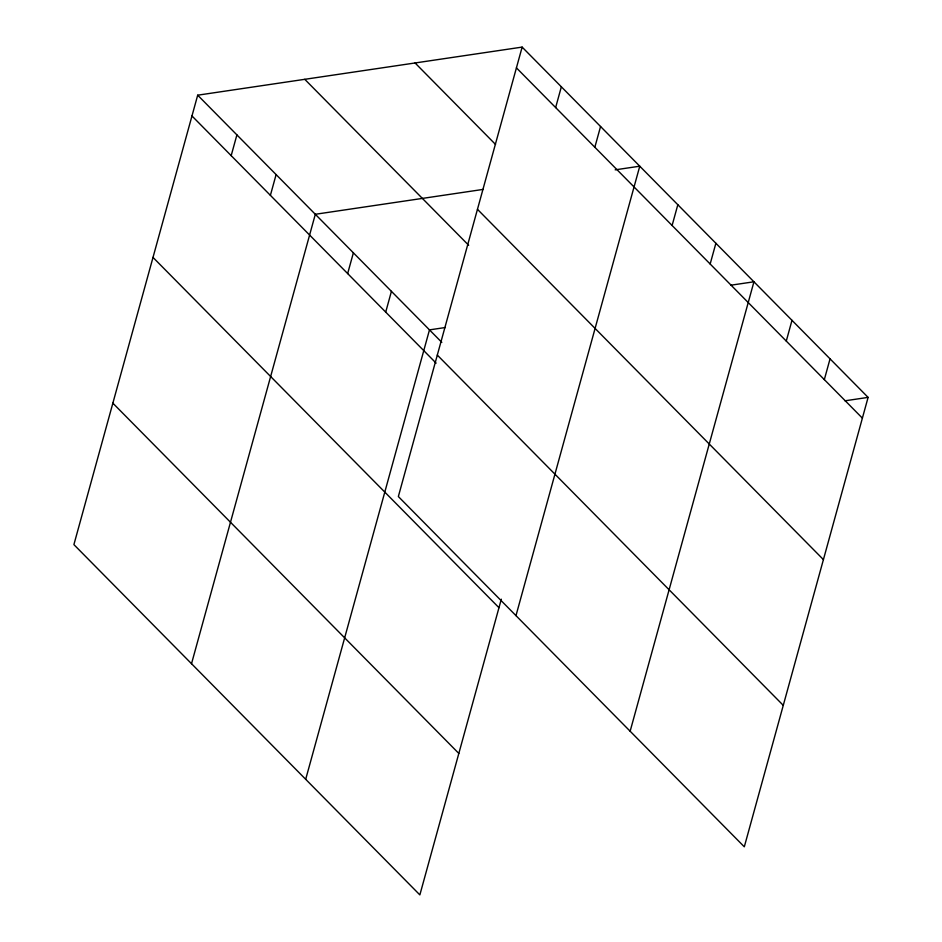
<?xml version="1.0" encoding="UTF-8"?>
<svg xmlns="http://www.w3.org/2000/svg" width="942" height="942" viewBox="0 0 942 942"><rect width="100%" height="100%" fill="white"/><g stroke="black" fill="none" stroke-linecap="round" stroke-linejoin="round"><path stroke-width="1.41" d="M522.139 47.1L398.348 496.54L744.31 846.811L868.1 397.383L522.139 47.1L197.69 95.189L73.9 544.617L419.861 894.9L501.309 599.206M231.179 155.642L236.901 134.883M270.389 195.347L276.112 174.576M191.52 663.71L315.323 214.281L483.352 189.377M347.657 273.58L353.38 252.809M385.714 312.108L391.425 291.337M305.691 779.305L429.481 329.877L445.401 327.51M555.639 107.565L561.35 86.794M594.838 147.258L600.56 126.499M515.981 615.632L639.771 166.192L615.173 169.843M672.105 225.491L677.828 204.72M710.162 264.019L715.885 243.26M630.139 731.227L753.941 281.788L730.792 285.214M786.276 341.086L791.986 320.315M824.332 379.614L830.043 358.855M844.95 400.809L868.1 397.383M516.428 67.859L862.389 418.142M415.081 62.973L495.551 144.456M477.464 209.324L823.414 559.607M304.761 79.316L468.669 245.273M197.69 95.189L441.822 342.37M437.312 355.075L783.273 705.358M191.968 115.948L436.111 363.129M153.004 257.413L498.966 607.696M112.863 403.164L458.825 753.435"/></g></svg>
